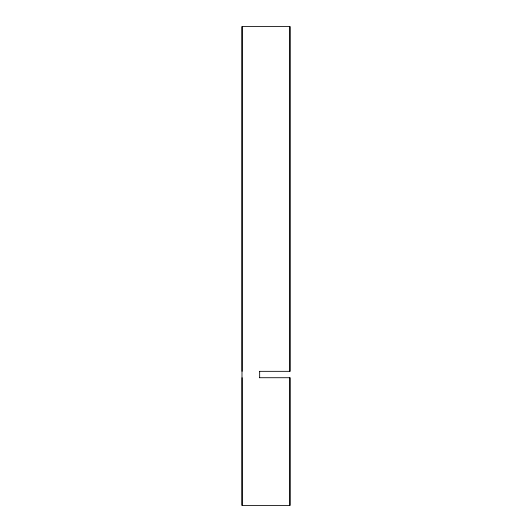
<?xml version="1.0" encoding="UTF-8"?>
<svg xmlns="http://www.w3.org/2000/svg" width="532" height="532" viewBox="0 0 532 532"><rect width="100%" height="100%" fill="white"/><g stroke="black" fill="none" stroke-linecap="round" stroke-linejoin="round"><path stroke-width="0.8" d="M242.08 371.336L242.127 26.6M259.463 371.336L290.007 371.336L290.007 26.6L241.994 26.6L241.994 505.4L290.007 505.4L290.007 377.72L259.463 377.72M242.08 377.72L242.127 505.4M289.873 26.6L289.873 371.336M289.873 377.72L289.873 505.4M259.663 371.336L259.663 377.72"/></g></svg>
